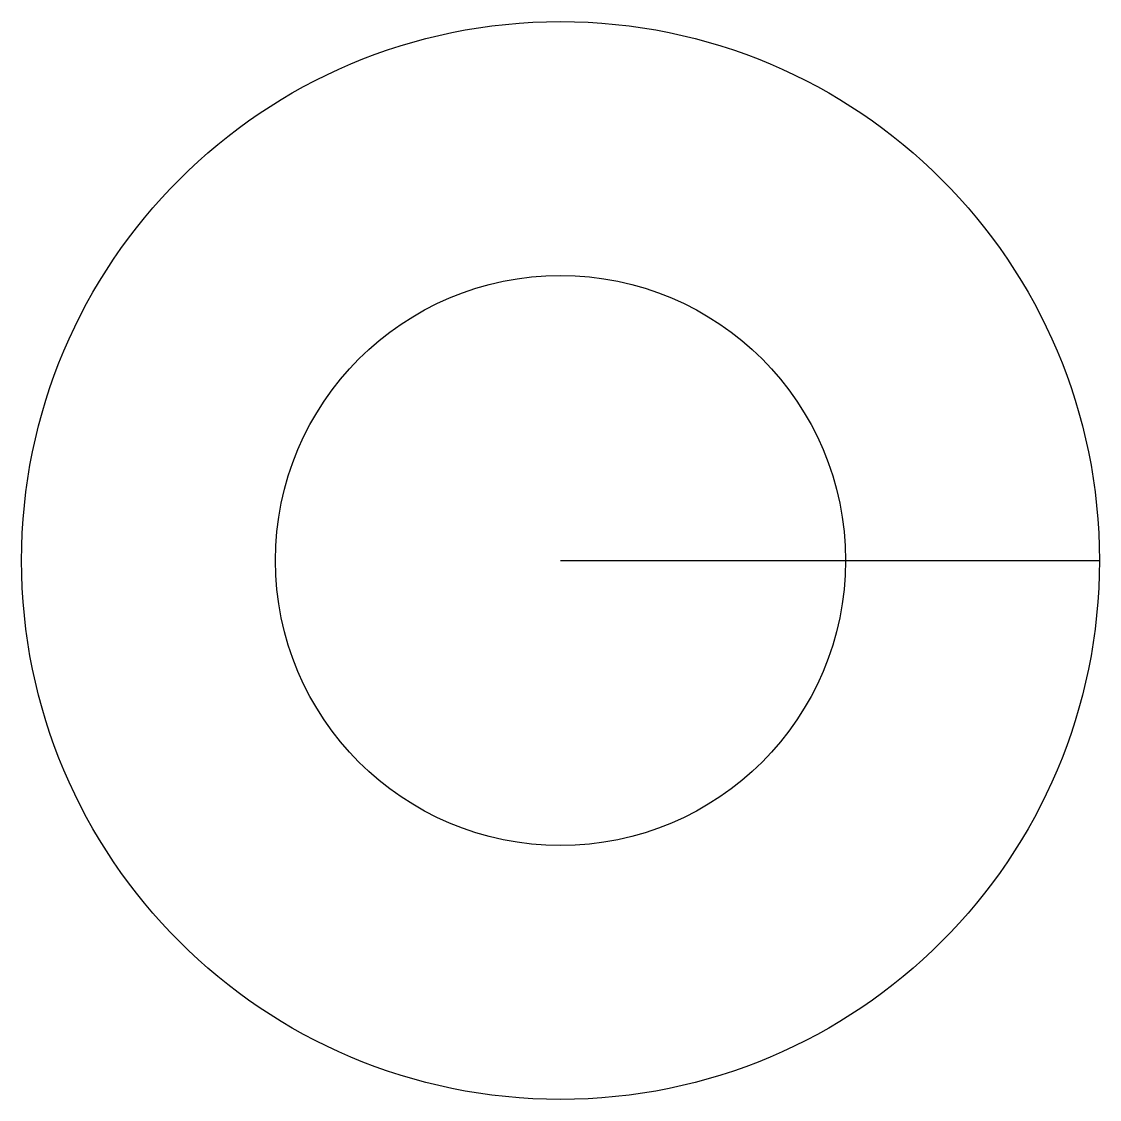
# Model space of a CAD drawing. Header units: inches. Extents: x 1840 to 2544, y 586 to 1290.
import ezdxf

# ---------------------------------------------------------------- set-up
doc = ezdxf.new("R2010")
doc.units = ezdxf.units.IN
doc.header["$MEASUREMENT"] = 0

msp = doc.modelspace()

# ---------------------------------------------------------------- linework, layer by layer
at = {"linetype": 'Continuous'}
msp.add_line((2192.01, 937.58), (2543.99, 937.58), dxfattribs=at)
for radius in [351.98, 186.13]:
    msp.add_circle((2192.01, 937.58), radius, dxfattribs=at)

doc.saveas('drawing.dxf')
